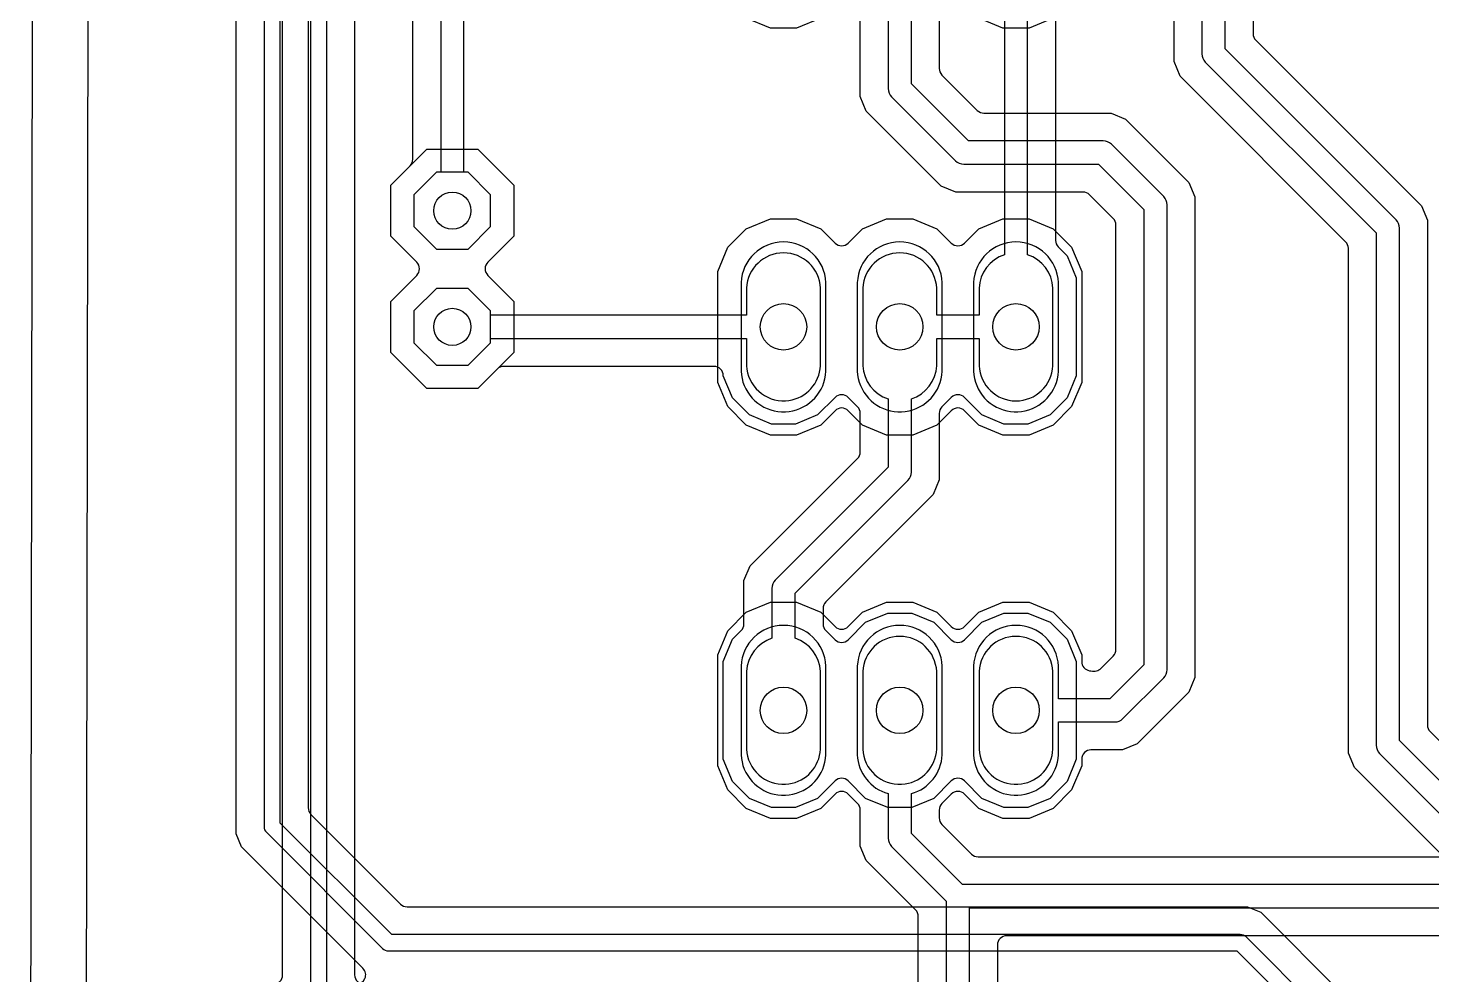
# Model space of a CAD drawing. Header units: millimetres. Extents: x 1 to 152, y 50 to 212.
# Drawn here: x 1.02 to 31.7, y 84.51 to 105.21 of the extents above; entities that cross this region are included whole.
import ezdxf

# ---------------------------------------------------------------- set-up
doc = ezdxf.new("R2010")
doc.units = ezdxf.units.MM

msp = doc.modelspace()

# ---------------------------------------------------------------- linework, layer by layer
at = {"layer": '16_copper'}
for points in [[(2.487, 210.578), (2.237, 51.423, 0.414673), (2.441, 51.219), (150.578, 51.219, 0.414214)], [(6.172, 142.494), (6.172, 87.757, 0.198912), (6.224, 87.631), (8.764, 85.091, 0.198912), (8.89, 85.039), (27.435, 85.039), (28.87, 83.604), (28.87, 82.017), (28.397, 82.017), (28.397, 80.416), (29.697, 80.416), (29.697, 82.017), (29.225, 82.017), (29.225, 83.678, 0.198912), (29.173, 83.804), (27.634, 85.343, 0.198912), (27.508, 85.395), (8.964, 85.395), (6.528, 87.831), (6.528, 142.42)], [(7.137, 142.084), (7.137, 88.167, 0.198912), (7.197, 88.024), (9.157, 86.064, 0.198912), (9.3, 86.004), (27.665, 86.004), (27.954, 85.885), (29.715, 84.124)], [(8.191, 84.312, 0.668183), (8.335, 84.659), (8.194, 84.8), (8.194, 84.8), (5.933, 87.061), (5.682, 87.311), (5.563, 87.6), (5.563, 134.54, 0.668179), (5.216, 134.684), (4.86, 134.328), (3.776, 134.328), (3.01, 135.094)], [(27.788, 110.163), (27.788, 105.09, 0.198912), (27.847, 104.946), (31.466, 101.327), (31.598, 101.01), (31.598, 89.977, 0.198912), (31.657, 89.833), (34.461, 87.029, 0.198912)], [(26.67, 109.886), (26.67, 104.648, 0.198912), (26.744, 104.468), (30.48, 100.733), (30.48, 89.535, 0.198912), (30.554, 89.355), (33.983, 85.926, 0.198912)], [(34.268, 86.36), (30.988, 89.64), (30.988, 100.838, 0.198912), (30.914, 101.018), (27.178, 104.753), (27.178, 109.991, 0.198912)], [(33.674, 85.374), (30.002, 89.046), (29.87, 89.363), (29.87, 100.396, 0.198912), (29.811, 100.54), (26.192, 104.159), (26.06, 104.476), (26.06, 109.549, 0.198912)], [(23.47, 105.679), (23.47, 100.569, 0.198912), (23.529, 100.425), (23.722, 100.232), (23.922, 99.749), (23.922, 97.609), (23.722, 97.126), (23.351, 96.755), (22.868, 96.555), (22.344, 96.555), (21.861, 96.755), (21.48, 97.136, 0.414214), (21.192, 97.136), (20.989, 96.933, 0.198912), (20.93, 96.789), (20.93, 95.332), (20.798, 95.015), (18.449, 92.666, 0.198912), (18.39, 92.522), (18.39, 92.187, 0.198912), (18.449, 92.043), (18.652, 91.84, 0.414214), (18.94, 91.84), (19.321, 92.221), (19.804, 92.421), (20.328, 92.421), (20.811, 92.221), (21.192, 91.84, 0.414214), (21.48, 91.84), (21.861, 92.221), (22.344, 92.421), (22.868, 92.421), (23.351, 92.221), (23.722, 91.85), (23.922, 91.367), (23.922, 89.227), (23.722, 88.744), (23.351, 88.373), (22.868, 88.173), (22.344, 88.173), (21.861, 88.373), (21.48, 88.754, 0.414214), (21.192, 88.754), (20.811, 88.373), (20.328, 88.173), (19.804, 88.173), (19.321, 88.373), (18.94, 88.754, 0.414214), (18.652, 88.754), (18.271, 88.373), (17.788, 88.173), (17.264, 88.173), (16.781, 88.373), (16.41, 88.744), (16.21, 89.227), (16.21, 91.367), (16.41, 91.85), (16.603, 92.043, 0.198912), (16.662, 92.187), (16.662, 93.136), (16.794, 93.453), (19.143, 95.802, 0.198912), (19.202, 95.946), (19.202, 96.789, 0.198912), (19.143, 96.933), (18.94, 97.136, 0.414214), (18.652, 97.136), (18.271, 96.755), (17.788, 96.555), (17.264, 96.555), (16.781, 96.755), (16.41, 97.126), (16.21, 97.609, 0.418503), (16.007, 97.815), (11.411, 97.815, 0.198912), (11.268, 97.756), (10.845, 97.333), (9.729, 97.333), (8.941, 98.121), (8.941, 99.237), (9.51, 99.805, 0.414214), (9.51, 100.093), (8.941, 100.661), (8.941, 101.777), (9.364, 102.2, 0.198912), (9.423, 102.343), (9.423, 106.445, 0.198912)], [(22.352, 105.994), (22.352, 100.254, 0.309894), (21.798, 99.527), (21.798, 98.933), (20.874, 98.933), (20.874, 99.527, 0.95208), (19.258, 99.527), (19.258, 97.831, 0.309894), (19.812, 97.104), (19.812, 95.609), (17.346, 93.144, 0.198912), (17.272, 92.964), (17.272, 91.872, 0.309894), (16.718, 91.145), (16.718, 89.449), (16.726, 89.37), (16.741, 89.292), (16.764, 89.216), (16.795, 89.143), (16.832, 89.073), (16.876, 89.007), (16.927, 88.946), (16.983, 88.89), (17.044, 88.839), (17.11, 88.795), (17.18, 88.758), (17.253, 88.727), (17.329, 88.704), (17.407, 88.689), (17.486, 88.681), (17.566, 88.681), (17.645, 88.689, 0.357806), (18.334, 89.449), (18.334, 91.145, 0.309894), (17.78, 91.872), (17.78, 92.859), (20.246, 95.324, 0.198912), (20.32, 95.504), (20.32, 97.104, 0.309894), (20.874, 97.831), (20.874, 98.425), (21.798, 98.425), (21.798, 97.831, 0.95208), (23.414, 97.831), (23.414, 99.527, 0.309894), (22.86, 100.254), (22.86, 105.994, 0.309894)]]:
    msp.add_lwpolyline(points, format="xyb", dxfattribs=at)
msp.add_lwpolyline([(10.033, 106.731), (10.033, 102.057), (9.94, 102.057), (9.449, 101.566), (9.449, 100.872), (9.94, 100.381), (10.634, 100.381), (11.125, 100.872), (11.125, 101.566), (10.634, 102.057), (10.541, 102.057), (10.541, 106.731)], dxfattribs=at)
for points in [[(17.645, 97.071, 0.357806), (18.334, 97.831), (18.334, 99.527, 0.95208), (16.718, 99.527), (16.718, 98.933), (11.125, 98.933), (11.125, 99.026), (10.634, 99.517), (9.94, 99.517), (9.449, 99.026), (9.449, 98.332), (9.94, 97.841), (10.634, 97.841), (11.125, 98.332), (11.125, 98.425), (16.718, 98.425), (16.718, 97.831), (16.726, 97.752), (16.741, 97.674), (16.764, 97.598), (16.795, 97.525), (16.832, 97.455), (16.876, 97.389), (16.927, 97.328), (16.983, 97.272), (17.044, 97.221), (17.11, 97.177), (17.18, 97.14), (17.253, 97.109), (17.329, 97.086), (17.407, 97.071), (17.486, 97.063), (17.566, 97.063)], [(20.185, 88.689, 0.357806), (20.874, 89.449), (20.874, 91.145, 0.95208), (19.258, 91.145), (19.258, 89.449), (19.266, 89.37), (19.281, 89.292), (19.304, 89.216), (19.335, 89.143), (19.372, 89.073), (19.416, 89.007), (19.467, 88.946), (19.523, 88.89), (19.584, 88.839), (19.65, 88.795), (19.72, 88.758), (19.793, 88.727), (19.869, 88.704), (19.947, 88.689), (20.026, 88.681), (20.106, 88.681)], [(22.725, 88.689, 0.357806), (23.414, 89.449), (23.414, 91.145, 0.95208), (21.798, 91.145), (21.798, 89.449), (21.806, 89.37), (21.821, 89.292), (21.844, 89.216), (21.875, 89.143), (21.912, 89.073), (21.956, 89.007), (22.007, 88.946), (22.063, 88.89), (22.124, 88.839), (22.19, 88.795), (22.26, 88.758), (22.333, 88.727), (22.409, 88.704), (22.487, 88.689), (22.566, 88.681), (22.646, 88.681)]]:
    msp.add_lwpolyline(points, format="xyb", close=True, dxfattribs=at)
at = {"layer": '1_copper'}
for points in [[(150.578, 51.219, 0.413029), (150.781, 51.422), (150.781, 210.578, 0.414214), (150.578, 210.781), (2.69, 210.781, 0.413754), (2.487, 210.578), (2.237, 51.423, 0.414673), (2.441, 51.219), (150.578, 51.219)], [(9.729, 97.333), (8.941, 98.121), (8.941, 99.237), (9.51, 99.805, 0.414214), (9.51, 100.093), (8.941, 100.661), (8.941, 101.777), (9.729, 102.565), (10.845, 102.565), (11.633, 101.777), (11.633, 100.661), (11.064, 100.093, 0.414214), (11.064, 99.805), (11.633, 99.237), (11.633, 98.121), (10.845, 97.333)], [(17.24, 96.315), (16.713, 96.534), (16.309, 96.938), (16.09, 97.465), (16.09, 99.893), (16.309, 100.42), (16.713, 100.824), (17.24, 101.043), (17.812, 101.043), (18.339, 100.824), (18.652, 100.511, 0.414214), (18.94, 100.511), (19.253, 100.824), (19.78, 101.043), (20.352, 101.043), (20.879, 100.824), (21.192, 100.511, 0.414214), (21.48, 100.511), (21.793, 100.824), (22.32, 101.043), (22.892, 101.043), (23.419, 100.824), (23.823, 100.42), (24.042, 99.893), (24.042, 97.465), (23.823, 96.938), (23.419, 96.534), (22.892, 96.315), (22.32, 96.315), (21.793, 96.534), (21.48, 96.847, 0.414214), (21.192, 96.847), (20.879, 96.534), (20.352, 96.315), (19.78, 96.315), (19.253, 96.534), (18.94, 96.847, 0.414214), (18.652, 96.847), (18.339, 96.534), (17.812, 96.315)], [(17.647, 96.83, 0.36397), (18.454, 97.71), (18.454, 99.648, 0.95729), (16.598, 99.648), (16.598, 97.71), (16.605, 97.63), (16.619, 97.55), (16.64, 97.472), (16.668, 97.396), (16.702, 97.322), (16.743, 97.252), (16.789, 97.186), (16.841, 97.123), (16.898, 97.066), (16.961, 97.014), (17.027, 96.968), (17.097, 96.927), (17.171, 96.893), (17.247, 96.865), (17.325, 96.844), (17.405, 96.83), (17.485, 96.823), (17.567, 96.823)], [(20.187, 96.83, 0.36397), (20.994, 97.71), (20.994, 99.648, 0.95729), (19.138, 99.648), (19.138, 97.71), (19.145, 97.63), (19.159, 97.55), (19.18, 97.472), (19.208, 97.396), (19.242, 97.322), (19.283, 97.252), (19.329, 97.186), (19.381, 97.123), (19.438, 97.066), (19.501, 97.014), (19.567, 96.968), (19.637, 96.927), (19.711, 96.893), (19.787, 96.865), (19.865, 96.844), (19.945, 96.83), (20.025, 96.823), (20.107, 96.823)], [(22.727, 96.83, 0.36397), (23.534, 97.71), (23.534, 99.648, 0.95729), (21.678, 99.648), (21.678, 97.71), (21.685, 97.63), (21.699, 97.55), (21.72, 97.472), (21.748, 97.396), (21.782, 97.322), (21.823, 97.252), (21.869, 97.186), (21.921, 97.123), (21.978, 97.066), (22.041, 97.014), (22.107, 96.968), (22.177, 96.927), (22.251, 96.893), (22.327, 96.865), (22.405, 96.844), (22.485, 96.83), (22.565, 96.823), (22.647, 96.823)], [(17.647, 88.448, 0.36397), (18.454, 89.328), (18.454, 91.266, 0.95729), (16.598, 91.266), (16.598, 89.328), (16.605, 89.248), (16.619, 89.168), (16.64, 89.09), (16.668, 89.014), (16.702, 88.94), (16.743, 88.87), (16.789, 88.804), (16.841, 88.741), (16.898, 88.684), (16.961, 88.632), (17.027, 88.586), (17.097, 88.545), (17.171, 88.511), (17.247, 88.483), (17.325, 88.462), (17.405, 88.448), (17.485, 88.441), (17.567, 88.441)]]:
    msp.add_lwpolyline(points, format="xyb", close=True, dxfattribs=at)
for points in [[(6.375, 84.312, 0.414214), (6.579, 84.515), (6.579, 110.953, 0.022669)], [(7.544, 83.804), (7.544, 110.989, 0.130812)], [(8.153, 110.726), (8.153, 84.515, 0.414214), (8.357, 84.312)], [(19.812, 105.748), (19.812, 103.886, 0.198912), (19.886, 103.706), (21.283, 102.309, 0.198912), (21.463, 102.235), (24.406, 102.235), (25.4, 101.241), (25.4, 91.291), (24.66, 90.551), (23.534, 90.551), (23.534, 91.266, 0.95729), (21.678, 91.266), (21.678, 89.328), (21.685, 89.248), (21.699, 89.168), (21.72, 89.09), (21.748, 89.014), (21.782, 88.94), (21.823, 88.87), (21.869, 88.804), (21.921, 88.741), (21.978, 88.684), (22.041, 88.632), (22.107, 88.586), (22.177, 88.545), (22.251, 88.511), (22.327, 88.483), (22.405, 88.462), (22.485, 88.448), (22.565, 88.441), (22.647, 88.441), (22.727, 88.448, 0.36397), (23.534, 89.328), (23.534, 90.043), (24.765, 90.043, 0.198912), (24.945, 90.117), (25.834, 91.006, 0.198912), (25.908, 91.186), (25.908, 101.346, 0.198912), (25.834, 101.526), (24.691, 102.669, 0.198912), (24.511, 102.743), (21.568, 102.743), (20.32, 103.991), (20.32, 105.748, 0.323073)], [(20.472, 78.324), (20.472, 85.791, 0.198912), (20.413, 85.935), (19.334, 87.014), (19.202, 87.331), (19.202, 88.118, 0.198912), (19.143, 88.261), (18.94, 88.465, 0.414214), (18.652, 88.465), (18.339, 88.152), (17.812, 87.933), (17.24, 87.933), (16.713, 88.152), (16.309, 88.556), (16.09, 89.083), (16.09, 91.511), (16.309, 92.038), (16.713, 92.442), (17.24, 92.661), (17.812, 92.661), (18.339, 92.442), (18.652, 92.129, 0.414214), (18.94, 92.129), (19.253, 92.442), (19.78, 92.661), (20.352, 92.661), (20.879, 92.442), (21.192, 92.129, 0.414214), (21.48, 92.129), (21.793, 92.442), (22.32, 92.661), (22.892, 92.661), (23.419, 92.442), (23.823, 92.038), (24.042, 91.511), (24.042, 91.364, 0.368322), (24.213, 91.163), (24.245, 91.161, 0.296117), (24.467, 91.22), (24.731, 91.484, 0.198912), (24.79, 91.628), (24.79, 100.904, 0.198912), (24.731, 101.048), (24.213, 101.566, 0.198912), (24.069, 101.625), (21.291, 101.625), (20.974, 101.757), (19.334, 103.397), (19.202, 103.714), (19.202, 105.39, 0.198912)], [(20.93, 105.39), (20.93, 104.328, 0.198912), (20.989, 104.184), (21.761, 103.412, 0.198912), (21.905, 103.353), (24.683, 103.353), (25, 103.221), (26.386, 101.835), (26.518, 101.518), (26.518, 91.014), (26.386, 90.697), (25.254, 89.565), (24.937, 89.433), (24.245, 89.433, 0.414214), (24.042, 89.23), (24.042, 89.083), (23.823, 88.556), (23.419, 88.152), (22.892, 87.933), (22.32, 87.933), (21.793, 88.152), (21.48, 88.465, 0.414214), (21.192, 88.465), (20.989, 88.261, 0.198912), (20.93, 88.118), (20.93, 87.945, 0.198912), (20.989, 87.801), (21.634, 87.156, 0.198912), (21.778, 87.097), (38.674, 87.097)], [(39.37, 77.915), (39.37, 86.128), (40.439, 87.196, 0.198912), (40.513, 87.376), (40.513, 88.476, 0.323073), (41.187, 89.328), (41.187, 91.266, 0.95729), (39.331, 91.266), (39.331, 89.328, 0.323073), (40.005, 88.476), (40.005, 87.481), (39.011, 86.487), (21.441, 86.487), (20.32, 87.608), (20.32, 88.476, 0.323073), (20.994, 89.328), (20.994, 91.266, 0.95729), (19.138, 91.266), (19.138, 89.328, 0.323073), (19.812, 88.476), (19.812, 87.503, 0.198912), (19.886, 87.323), (21.082, 86.128), (21.082, 78.003, 0.833838)], [(38.252, 78.548), (38.252, 85.166, 0.414214), (38.049, 85.369), (22.403, 85.369, 0.414214), (22.2, 85.166), (22.2, 78.754, 0.414214)]]:
    msp.add_lwpolyline(points, format="xyb", dxfattribs=at)
for points in [[(7.188, 110.99), (7.188, 83.804)], [(18.339, 105.424), (17.812, 105.205), (17.24, 105.205), (16.713, 105.424)], [(23.419, 105.424), (22.892, 105.205), (22.32, 105.205), (21.793, 105.424)], [(21.59, 78.042), (21.59, 85.979), (38.862, 85.979), (38.862, 77.915)]]:
    msp.add_lwpolyline(points, dxfattribs=at)
for points in [[(11.125, 100.872), (11.125, 101.566), (10.634, 102.057), (9.94, 102.057), (9.449, 101.566), (9.449, 100.872), (9.94, 100.381), (10.634, 100.381)], [(11.125, 98.332), (11.125, 99.026), (10.634, 99.517), (9.94, 99.517), (9.449, 99.026), (9.449, 98.332), (9.94, 97.841), (10.634, 97.841)]]:
    msp.add_lwpolyline(points, close=True, dxfattribs=at)
at = {"layer": 'drills_PTH'}
for centre, radius in [((10.287, 101.219), 0.406), ((17.526, 98.679), 0.508), ((20.066, 98.679), 0.508), ((22.606, 98.679), 0.508), ((10.287, 98.679), 0.406), ((17.526, 90.297), 0.508), ((20.066, 90.297), 0.508), ((22.606, 90.297), 0.508)]:
    msp.add_circle(centre, radius, dxfattribs=at)
at = {"layer": 'outline'}
msp.add_lwpolyline([(1.016, 50), (152, 50), (152, 212), (1.27, 212), (1.016, 50)], close=True, dxfattribs=at)

doc.saveas('drawing.dxf')
